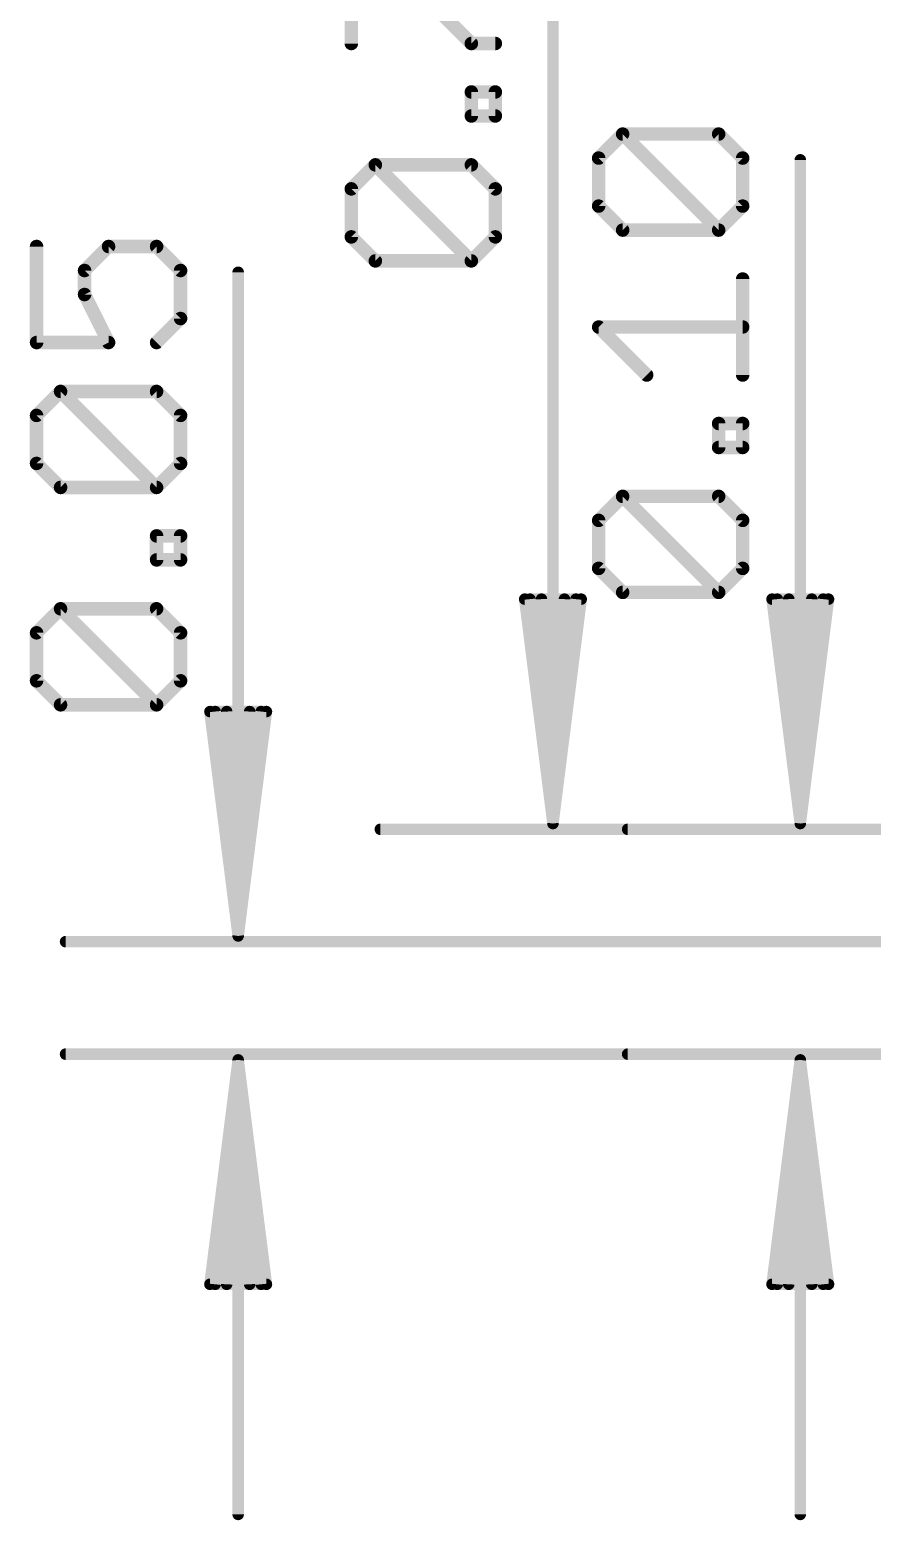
# Model space of a CAD drawing. Extents: x -9.8 to 63.1, y -5.4 to 29.5.
# Drawn here: x -9.85 to -0.33, y -5.27 to 11.57 of the extents above; entities that cross this region are included whole.
import ezdxf

# ---------------------------------------------------------------- set-up
doc = ezdxf.new("R2010")
doc.units = 0
doc.layers.add('47', color=253, linetype='CONTINUOUS')

msp = doc.modelspace()

# ---------------------------------------------------------------- linework, layer by layer
at = {"layer": '47'}
for points, const_width in [([(-3.937, 2.605), (-3.937, 20.128)], 0.13), ([(-6.2147, 11.417), (-6.2147, 12.5017)], 0.1524), ([(-5.9435, 12.5017), (-4.8589, 11.417)], 0.1524), ([(-4.8589, 11.417), (-4.5877, 11.417)], 0.1524), ([(-4.8589, 10.5985), (-4.8589, 10.8696)], 0.1524), ([(-4.8589, 10.8696), (-4.5877, 10.8696)], 0.1524), ([(-4.5877, 10.8696), (-4.5877, 10.5985)], 0.1524), ([(-4.5877, 10.5985), (-4.8589, 10.5985)], 0.1524), ([(-3.4207, 10.1226), (-3.1495, 10.3938)], 0.1524), ([(-3.1495, 10.3938), (-2.0649, 10.3938)], 0.1524), ([(-2.0649, 9.3091), (-3.1495, 10.3938)], 0.1524), ([(-2.0649, 10.3938), (-1.7937, 10.1226)], 0.1524), ([(-6.2147, 9.7748), (-5.9435, 10.046)], 0.1524), ([(-5.9435, 10.046), (-4.8589, 10.046)], 0.1524), ([(-4.8589, 8.9613), (-5.9435, 10.046)], 0.1524), ([(-4.8589, 10.046), (-4.5877, 9.7748)], 0.1524), ([(-3.4207, 9.5803), (-3.4207, 10.1226)], 0.1524), ([(-1.7937, 10.1226), (-1.7937, 9.5803)], 0.1524), ([(-1.143, 2.605), (-1.143, 10.1028)], 0.13), ([(-6.2147, 9.2325), (-6.2147, 9.7748)], 0.1524), ([(-4.5877, 9.7748), (-4.5877, 9.2325)], 0.1524), ([(-3.1495, 9.3091), (-3.4207, 9.5803)], 0.1524), ([(-1.7937, 9.5803), (-2.0649, 9.3091)], 0.1524), ([(-5.9435, 8.9613), (-6.2147, 9.2325)], 0.1524), ([(-4.5877, 9.2325), (-4.8589, 8.9613)], 0.1524), ([(-2.0649, 9.3091), (-3.1495, 9.3091)], 0.1524), ([(-9.7707, 9.1238), (-9.7707, 8.0391)], 0.1524), ([(-9.2284, 8.8526), (-8.9572, 9.1238)], 0.1524), ([(-8.9572, 9.1238), (-8.4149, 9.1238)], 0.1524), ([(-8.4149, 9.1238), (-8.1437, 8.8526)], 0.1524), ([(-9.2284, 8.5814), (-9.2284, 8.8526)], 0.1524), ([(-8.1437, 8.8526), (-8.1437, 8.3103)], 0.1524), ([(-4.8589, 8.9613), (-5.9435, 8.9613)], 0.1524), ([(-7.493, 1.335), (-7.493, 8.8328)], 0.13), ([(-1.7937, 7.6719), (-1.7937, 8.7566)], 0.1524), ([(-8.9572, 8.0391), (-9.2284, 8.5814)], 0.1524), ([(-8.1437, 8.3103), (-8.4149, 8.0391)], 0.1524), ([(-2.8784, 7.6719), (-3.4207, 8.2143)], 0.1524), ([(-3.4207, 8.2143), (-1.7937, 8.2143)], 0.1524), ([(-9.7707, 8.0391), (-8.9572, 8.0391)], 0.1524), ([(-9.7707, 7.2154), (-9.4995, 7.4866)], 0.1524), ([(-9.4995, 7.4866), (-8.4149, 7.4866)], 0.1524), ([(-8.4149, 6.4019), (-9.4995, 7.4866)], 0.1524), ([(-8.4149, 7.4866), (-8.1437, 7.2154)], 0.1524), ([(-9.7707, 6.6731), (-9.7707, 7.2154)], 0.1524), ([(-8.1437, 7.2154), (-8.1437, 6.6731)], 0.1524), ([(-2.0649, 6.8534), (-2.0649, 7.1245)], 0.1524), ([(-2.0649, 7.1245), (-1.7937, 7.1245)], 0.1524), ([(-1.7937, 7.1245), (-1.7937, 6.8534)], 0.1524), ([(-1.7937, 6.8534), (-2.0649, 6.8534)], 0.1524), ([(-9.4995, 6.4019), (-9.7707, 6.6731)], 0.1524), ([(-8.1437, 6.6731), (-8.4149, 6.4019)], 0.1524), ([(-8.4149, 6.4019), (-9.4995, 6.4019)], 0.1524), ([(-3.4207, 6.0297), (-3.1495, 6.3009)], 0.1524), ([(-3.1495, 6.3009), (-2.0649, 6.3009)], 0.1524), ([(-2.0649, 5.2162), (-3.1495, 6.3009)], 0.1524), ([(-2.0649, 6.3009), (-1.7937, 6.0297)], 0.1524), ([(-3.4207, 5.4874), (-3.4207, 6.0297)], 0.1524), ([(-1.7937, 6.0297), (-1.7937, 5.4874)], 0.1524), ([(-8.4149, 5.5834), (-8.4149, 5.8545)], 0.1524), ([(-8.4149, 5.8545), (-8.1437, 5.8545)], 0.1524), ([(-8.1437, 5.8545), (-8.1437, 5.5834)], 0.1524), ([(-8.1437, 5.5834), (-8.4149, 5.5834)], 0.1524), ([(-3.1495, 5.2162), (-3.4207, 5.4874)], 0.1524), ([(-1.7937, 5.4874), (-2.0649, 5.2162)], 0.1524), ([(-2.0649, 5.2162), (-3.1495, 5.2162)], 0.1524), ([(-9.7707, 4.7597), (-9.4995, 5.0309)], 0.1524), ([(-9.4995, 5.0309), (-8.4149, 5.0309)], 0.1524), ([(-8.4149, 3.9462), (-9.4995, 5.0309)], 0.1524), ([(-8.4149, 5.0309), (-8.1437, 4.7597)], 0.1524), ([(-3.937, 2.605), (-4.2562, 5.14)], 0.13), ([(-4.2562, 5.14), (-3.6178, 5.14)], 0.13), ([(-3.937, 2.605), (-4.197, 5.14)], 0.13), ([(-3.937, 2.605), (-4.067, 5.14)], 0.13), ([(-3.6178, 5.14), (-3.937, 2.605)], 0.13), ([(-3.807, 5.14), (-3.937, 2.605)], 0.13), ([(-3.677, 5.14), (-3.937, 2.605)], 0.13), ([(-1.143, 2.605), (-1.4622, 5.14)], 0.13), ([(-1.4622, 5.14), (-0.8238, 5.14)], 0.13), ([(-1.143, 2.605), (-1.403, 5.14)], 0.13), ([(-1.143, 2.605), (-1.273, 5.14)], 0.13), ([(-0.8238, 5.14), (-1.143, 2.605)], 0.13), ([(-1.013, 5.14), (-1.143, 2.605)], 0.13), ([(-0.883, 5.14), (-1.143, 2.605)], 0.13), ([(-9.7707, 4.2174), (-9.7707, 4.7597)], 0.1524), ([(-8.1437, 4.7597), (-8.1437, 4.2174)], 0.1524), ([(-9.4995, 3.9462), (-9.7707, 4.2174)], 0.1524), ([(-8.1437, 4.2174), (-8.4149, 3.9462)], 0.1524), ([(-8.4149, 3.9462), (-9.4995, 3.9462)], 0.1524), ([(-7.493, 1.335), (-7.8122, 3.87)], 0.13), ([(-7.8122, 3.87), (-7.1738, 3.87)], 0.13), ([(-7.493, 1.335), (-7.753, 3.87)], 0.13), ([(-7.493, 1.335), (-7.623, 3.87)], 0.13), ([(-7.1738, 3.87), (-7.493, 1.335)], 0.13), ([(-7.363, 3.87), (-7.493, 1.335)], 0.13), ([(-7.233, 3.87), (-7.493, 1.335)], 0.13), ([(2.413, 2.54), (-5.887, 2.54)], 0.13), ([(2.54, 2.54), (-3.093, 2.54)], 0.13), ([(24.13, 1.27), (-9.443, 1.27)], 0.13), ([(24.13, 0), (-9.443, 0)], 0.13), ([(-7.493, -0.065), (-7.8122, -2.6)], 0.13), ([(-7.493, -0.065), (-7.753, -2.6)], 0.13), ([(-7.493, -0.065), (-7.623, -2.6)], 0.13), ([(-7.493, -0.065), (-7.493, -5.2)], 0.13), ([(-7.1738, -2.6), (-7.493, -0.065)], 0.13), ([(-7.363, -2.6), (-7.493, -0.065)], 0.13), ([(-7.233, -2.6), (-7.493, -0.065)], 0.13), ([(2.54, 0), (-3.093, 0)], 0.13), ([(-1.143, -0.065), (-1.4622, -2.6)], 0.13), ([(-1.143, -0.065), (-1.403, -2.6)], 0.13), ([(-1.143, -0.065), (-1.273, -2.6)], 0.13), ([(-1.143, -0.065), (-1.143, -5.2)], 0.13), ([(-0.8238, -2.6), (-1.143, -0.065)], 0.13), ([(-1.013, -2.6), (-1.143, -0.065)], 0.13), ([(-0.883, -2.6), (-1.143, -0.065)], 0.13), ([(-7.8122, -2.6), (-7.1738, -2.6)], 0.13), ([(-1.4622, -2.6), (-0.8238, -2.6)], 0.13)]:
    msp.add_lwpolyline(points, dxfattribs=dict(at, const_width=const_width))
for points, const_width in [([(-6.2528, 11.417, 1), (-6.1766, 11.417)], 0.0762), ([(-4.8589, 11.4551, 1), (-4.8589, 11.3789)], 0.0762), ([(-4.8858, 11.3901, 1), (-4.8319, 11.444)], 0.0762), ([(-4.5877, 11.3789, 1), (-4.5877, 11.4551)], 0.0762), ([(-4.8208, 10.8696, 1), (-4.897, 10.8696)], 0.0762), ([(-4.8589, 10.9077, 1), (-4.8589, 10.8315)], 0.0762), ([(-4.5496, 10.8696, 1), (-4.6258, 10.8696)], 0.0762), ([(-4.5877, 10.8315, 1), (-4.5877, 10.9077)], 0.0762), ([(-4.8589, 10.6366, 1), (-4.8589, 10.5604)], 0.0762), ([(-4.897, 10.5985, 1), (-4.8208, 10.5985)], 0.0762), ([(-4.6258, 10.5985, 1), (-4.5496, 10.5985)], 0.0762), ([(-4.5877, 10.5604, 1), (-4.5877, 10.6366)], 0.0762), ([(-3.1226, 10.4207, 1), (-3.1765, 10.3668)], 0.0762), ([(-3.1495, 10.4319, 1), (-3.1495, 10.3557)], 0.0762), ([(-3.1226, 10.3668, 1), (-3.1765, 10.4207)], 0.0762), ([(-2.0379, 10.4207, 1), (-2.0918, 10.3668)], 0.0762), ([(-2.0649, 10.3557, 1), (-2.0649, 10.4319)], 0.0762), ([(-5.9166, 10.0729, 1), (-5.9705, 10.019)], 0.0762), ([(-5.9435, 10.0841, 1), (-5.9435, 10.0079)], 0.0762), ([(-5.9166, 10.019, 1), (-5.9705, 10.0729)], 0.0762), ([(-4.8319, 10.0729, 1), (-4.8858, 10.019)], 0.0762), ([(-4.8589, 10.0079, 1), (-4.8589, 10.0841)], 0.0762), ([(-3.3826, 10.1226, 1), (-3.4588, 10.1226)], 0.0762), ([(-3.4476, 10.1495, 1), (-3.3937, 10.0956)], 0.0762), ([(-1.7556, 10.1226, 1), (-1.8318, 10.1226)], 0.0762), ([(-1.8206, 10.0956, 1), (-1.7668, 10.1495)], 0.0762), ([(-1.1105, 10.1028, 1), (-1.1755, 10.1028)], 0.065), ([(-6.1766, 9.7748, 1), (-6.2528, 9.7748)], 0.0762), ([(-6.2416, 9.8017, 1), (-6.1877, 9.7479)], 0.0762), ([(-4.5496, 9.7748, 1), (-4.6258, 9.7748)], 0.0762), ([(-4.6146, 9.7479, 1), (-4.5608, 9.8017)], 0.0762), ([(-3.3937, 9.6072, 1), (-3.4476, 9.5533)], 0.0762), ([(-3.4588, 9.5803, 1), (-3.3826, 9.5803)], 0.0762), ([(-1.8318, 9.5803, 1), (-1.7556, 9.5803)], 0.0762), ([(-1.7668, 9.5533, 1), (-1.8206, 9.6072)], 0.0762), ([(-6.1877, 9.2594, 1), (-6.2416, 9.2055)], 0.0762), ([(-6.2528, 9.2325, 1), (-6.1766, 9.2325)], 0.0762), ([(-4.6258, 9.2325, 1), (-4.5496, 9.2325)], 0.0762), ([(-4.5608, 9.2055, 1), (-4.6146, 9.2594)], 0.0762), ([(-3.1495, 9.3472, 1), (-3.1495, 9.271)], 0.0762), ([(-3.1765, 9.2821, 1), (-3.1226, 9.336)], 0.0762), ([(-2.0918, 9.336, 1), (-2.0379, 9.2821)], 0.0762), ([(-2.0918, 9.2821, 1), (-2.0379, 9.336)], 0.0762), ([(-2.0649, 9.271, 1), (-2.0649, 9.3472)], 0.0762), ([(-9.7326, 9.1238, 1), (-9.8088, 9.1238)], 0.0762), ([(-8.9572, 9.1619, 1), (-8.9572, 9.0857)], 0.0762), ([(-8.9303, 9.0968, 1), (-8.9841, 9.1507)], 0.0762), ([(-8.3879, 9.1507, 1), (-8.4418, 9.0968)], 0.0762), ([(-8.4149, 9.0857, 1), (-8.4149, 9.1619)], 0.0762), ([(-9.1903, 8.8526, 1), (-9.2665, 8.8526)], 0.0762), ([(-8.1056, 8.8526, 1), (-8.1818, 8.8526)], 0.0762), ([(-5.9435, 8.9994, 1), (-5.9435, 8.9232)], 0.0762), ([(-5.9705, 8.9344, 1), (-5.9166, 8.9883)], 0.0762), ([(-4.8858, 8.9883, 1), (-4.8319, 8.9344)], 0.0762), ([(-4.8858, 8.9344, 1), (-4.8319, 8.9883)], 0.0762), ([(-4.8589, 8.9232, 1), (-4.8589, 8.9994)], 0.0762), ([(-9.2553, 8.8795, 1), (-9.2014, 8.8256)], 0.0762), ([(-8.1706, 8.8256, 1), (-8.1168, 8.8795)], 0.0762), ([(-7.4605, 8.8328, 1), (-7.5255, 8.8328)], 0.065), ([(-1.7556, 8.7566, 1), (-1.8318, 8.7566)], 0.0762), ([(-9.2665, 8.5814, 1), (-9.1903, 8.5814)], 0.0762), ([(-9.1943, 8.5985, 1), (-9.2624, 8.5644)], 0.0762), ([(-8.1818, 8.3103, 1), (-8.1056, 8.3103)], 0.0762), ([(-8.1168, 8.2833, 1), (-8.1706, 8.3372)], 0.0762), ([(-3.3937, 8.2412, 1), (-3.4476, 8.1873)], 0.0762), ([(-3.4207, 8.2524, 1), (-3.4207, 8.1762)], 0.0762), ([(-1.7937, 8.1762, 1), (-1.7937, 8.2524)], 0.0762), ([(-9.7707, 8.0772, 1), (-9.7707, 8.001)], 0.0762), ([(-8.9913, 8.0221, 1), (-8.9231, 8.0561)], 0.0762), ([(-8.9572, 8.001, 1), (-8.9572, 8.0772)], 0.0762), ([(-8.4418, 8.066, 1), (-8.3879, 8.0121)], 0.0762), ([(-9.8088, 8.0391, 1), (-9.7326, 8.0391)], 0.0762), ([(-2.9053, 7.645, 1), (-2.8514, 7.6989)], 0.0762), ([(-1.8318, 7.6719, 1), (-1.7556, 7.6719)], 0.0762), ([(-9.4995, 7.5247, 1), (-9.4995, 7.4485)], 0.0762), ([(-9.4726, 7.5135, 1), (-9.5265, 7.4597)], 0.0762), ([(-9.4726, 7.4597, 1), (-9.5265, 7.5135)], 0.0762), ([(-8.3879, 7.5135, 1), (-8.4418, 7.4597)], 0.0762), ([(-8.4149, 7.4485, 1), (-8.4149, 7.5247)], 0.0762), ([(-9.7326, 7.2154, 1), (-9.8088, 7.2154)], 0.0762), ([(-9.7976, 7.2424, 1), (-9.7437, 7.1885)], 0.0762), ([(-8.1056, 7.2154, 1), (-8.1818, 7.2154)], 0.0762), ([(-8.1706, 7.1885, 1), (-8.1168, 7.2424)], 0.0762), ([(-2.0268, 7.1245, 1), (-2.103, 7.1245)], 0.0762), ([(-2.0649, 7.1626, 1), (-2.0649, 7.0864)], 0.0762), ([(-1.7556, 7.1245, 1), (-1.8318, 7.1245)], 0.0762), ([(-1.7937, 7.0864, 1), (-1.7937, 7.1626)], 0.0762), ([(-2.0649, 6.8915, 1), (-2.0649, 6.8153)], 0.0762), ([(-1.7937, 6.8153, 1), (-1.7937, 6.8915)], 0.0762), ([(-9.7437, 6.7, 1), (-9.7976, 6.6462)], 0.0762), ([(-8.1168, 6.6462, 1), (-8.1706, 6.7)], 0.0762), ([(-2.103, 6.8534, 1), (-2.0268, 6.8534)], 0.0762), ([(-1.8318, 6.8534, 1), (-1.7556, 6.8534)], 0.0762), ([(-9.8088, 6.6731, 1), (-9.7326, 6.6731)], 0.0762), ([(-8.1818, 6.6731, 1), (-8.1056, 6.6731)], 0.0762), ([(-9.4995, 6.44, 1), (-9.4995, 6.3638)], 0.0762), ([(-9.5265, 6.375, 1), (-9.4726, 6.4289)], 0.0762), ([(-8.4418, 6.4289, 1), (-8.3879, 6.375)], 0.0762), ([(-8.4418, 6.375, 1), (-8.3879, 6.4289)], 0.0762), ([(-8.4149, 6.3638, 1), (-8.4149, 6.44)], 0.0762), ([(-3.1226, 6.3278, 1), (-3.1765, 6.2739)], 0.0762), ([(-3.1495, 6.339, 1), (-3.1495, 6.2628)], 0.0762), ([(-3.1226, 6.2739, 1), (-3.1765, 6.3278)], 0.0762), ([(-2.0379, 6.3278, 1), (-2.0918, 6.2739)], 0.0762), ([(-2.0649, 6.2628, 1), (-2.0649, 6.339)], 0.0762), ([(-3.3826, 6.0297, 1), (-3.4588, 6.0297)], 0.0762), ([(-3.4476, 6.0566, 1), (-3.3937, 6.0028)], 0.0762), ([(-1.7556, 6.0297, 1), (-1.8318, 6.0297)], 0.0762), ([(-1.8206, 6.0028, 1), (-1.7668, 6.0566)], 0.0762), ([(-8.3768, 5.8545, 1), (-8.453, 5.8545)], 0.0762), ([(-8.4149, 5.8926, 1), (-8.4149, 5.8164)], 0.0762), ([(-8.1056, 5.8545, 1), (-8.1818, 5.8545)], 0.0762), ([(-8.1437, 5.8164, 1), (-8.1437, 5.8926)], 0.0762), ([(-8.4149, 5.6215, 1), (-8.4149, 5.5453)], 0.0762), ([(-8.453, 5.5834, 1), (-8.3768, 5.5834)], 0.0762), ([(-8.1818, 5.5834, 1), (-8.1056, 5.5834)], 0.0762), ([(-8.1437, 5.5453, 1), (-8.1437, 5.6215)], 0.0762), ([(-3.3937, 5.5143, 1), (-3.4476, 5.4604)], 0.0762), ([(-1.7668, 5.4604, 1), (-1.8206, 5.5143)], 0.0762), ([(-3.4588, 5.4874, 1), (-3.3826, 5.4874)], 0.0762), ([(-1.8318, 5.4874, 1), (-1.7556, 5.4874)], 0.0762), ([(-3.1495, 5.2543, 1), (-3.1495, 5.1781)], 0.0762), ([(-3.1765, 5.1893, 1), (-3.1226, 5.2431)], 0.0762), ([(-2.0918, 5.2431, 1), (-2.0379, 5.1893)], 0.0762), ([(-2.0918, 5.1893, 1), (-2.0379, 5.2431)], 0.0762), ([(-2.0649, 5.1781, 1), (-2.0649, 5.2543)], 0.0762), ([(-9.4726, 5.0578, 1), (-9.5265, 5.0039)], 0.0762), ([(-9.4995, 5.069, 1), (-9.4995, 4.9928)], 0.0762), ([(-9.4726, 5.0039, 1), (-9.5265, 5.0578)], 0.0762), ([(-8.3879, 5.0578, 1), (-8.4418, 5.0039)], 0.0762), ([(-8.4149, 4.9928, 1), (-8.4149, 5.069)], 0.0762), ([(-4.224, 5.1441, 1), (-4.2885, 5.1359)], 0.065), ([(-4.2562, 5.1725, 1), (-4.2562, 5.1075)], 0.065), ([(-4.1647, 5.1433, 1), (-4.2293, 5.1367)], 0.065), ([(-4.0345, 5.1417, 1), (-4.0995, 5.1383)], 0.065), ([(-3.7745, 5.1383, 1), (-3.8395, 5.1417)], 0.065), ([(-3.6447, 5.1367, 1), (-3.7093, 5.1433)], 0.065), ([(-3.5855, 5.1359, 1), (-3.65, 5.1441)], 0.065), ([(-3.6178, 5.1075, 1), (-3.6178, 5.1725)], 0.065), ([(-1.43, 5.1441, 1), (-1.4945, 5.1359)], 0.065), ([(-1.4622, 5.1725, 1), (-1.4622, 5.1075)], 0.065), ([(-1.3707, 5.1433, 1), (-1.4353, 5.1367)], 0.065), ([(-1.2405, 5.1417, 1), (-1.3055, 5.1383)], 0.065), ([(-0.9805, 5.1383, 1), (-1.0455, 5.1417)], 0.065), ([(-0.8507, 5.1367, 1), (-0.9153, 5.1433)], 0.065), ([(-0.7915, 5.1359, 1), (-0.856, 5.1441)], 0.065), ([(-0.8238, 5.1075, 1), (-0.8238, 5.1725)], 0.065), ([(-9.7326, 4.7597, 1), (-9.8088, 4.7597)], 0.0762), ([(-9.7976, 4.7866, 1), (-9.7437, 4.7328)], 0.0762), ([(-8.1056, 4.7597, 1), (-8.1818, 4.7597)], 0.0762), ([(-8.1706, 4.7328, 1), (-8.1168, 4.7866)], 0.0762), ([(-9.7437, 4.2443, 1), (-9.7976, 4.1904)], 0.0762), ([(-9.8088, 4.2174, 1), (-9.7326, 4.2174)], 0.0762), ([(-8.1818, 4.2174, 1), (-8.1056, 4.2174)], 0.0762), ([(-8.1168, 4.1904, 1), (-8.1706, 4.2443)], 0.0762), ([(-9.4995, 3.9843, 1), (-9.4995, 3.9081)], 0.0762), ([(-9.5265, 3.9193, 1), (-9.4726, 3.9731)], 0.0762), ([(-8.4418, 3.9731, 1), (-8.3879, 3.9193)], 0.0762), ([(-8.4418, 3.9193, 1), (-8.3879, 3.9731)], 0.0762), ([(-8.4149, 3.9081, 1), (-8.4149, 3.9843)], 0.0762), ([(-7.78, 3.8741, 1), (-7.8445, 3.8659)], 0.065), ([(-7.8122, 3.9025, 1), (-7.8122, 3.8375)], 0.065), ([(-7.7207, 3.8733, 1), (-7.7853, 3.8667)], 0.065), ([(-7.5905, 3.8717, 1), (-7.6555, 3.8683)], 0.065), ([(-7.3305, 3.8683, 1), (-7.3955, 3.8717)], 0.065), ([(-7.2007, 3.8667, 1), (-7.2653, 3.8733)], 0.065), ([(-7.1415, 3.8659, 1), (-7.206, 3.8741)], 0.065), ([(-7.1738, 3.8375, 1), (-7.1738, 3.9025)], 0.065), ([(-5.887, 2.5725, 1), (-5.887, 2.5075)], 0.065), ([(-3.9692, 2.6091, 1), (-3.9048, 2.6009)], 0.065), ([(-3.9693, 2.6083, 1), (-3.9047, 2.6017)], 0.065), ([(-3.9695, 2.6033, 1), (-3.9045, 2.6067)], 0.065), ([(-3.9695, 2.6067, 1), (-3.9045, 2.6033)], 0.065), ([(-3.9695, 2.605, 1), (-3.9045, 2.605)], 0.065), ([(-3.9693, 2.6017, 1), (-3.9047, 2.6083)], 0.065), ([(-3.9692, 2.6009, 1), (-3.9048, 2.6091)], 0.065), ([(-3.093, 2.5725, 1), (-3.093, 2.5075)], 0.065), ([(-1.1752, 2.6091, 1), (-1.1108, 2.6009)], 0.065), ([(-1.1753, 2.6083, 1), (-1.1107, 2.6017)], 0.065), ([(-1.1755, 2.6033, 1), (-1.1105, 2.6067)], 0.065), ([(-1.1755, 2.6067, 1), (-1.1105, 2.6033)], 0.065), ([(-1.1755, 2.605, 1), (-1.1105, 2.605)], 0.065), ([(-1.1753, 2.6017, 1), (-1.1107, 2.6083)], 0.065), ([(-1.1752, 2.6009, 1), (-1.1108, 2.6091)], 0.065), ([(-7.5252, 1.3391, 1), (-7.4608, 1.3309)], 0.065), ([(-7.5253, 1.3383, 1), (-7.4607, 1.3317)], 0.065), ([(-7.5255, 1.3333, 1), (-7.4605, 1.3367)], 0.065), ([(-7.5255, 1.3367, 1), (-7.4605, 1.3333)], 0.065), ([(-7.5255, 1.335, 1), (-7.4605, 1.335)], 0.065), ([(-7.5253, 1.3317, 1), (-7.4607, 1.3383)], 0.065), ([(-7.5252, 1.3309, 1), (-7.4608, 1.3391)], 0.065), ([(-9.443, 1.3025, 1), (-9.443, 1.2375)], 0.065), ([(-9.443, 0.0325, 1), (-9.443, -0.0325)], 0.065), ([(-7.4605, -0.065, 1), (-7.5255, -0.065)], 0.065), ([(-7.4605, -0.0667, 1), (-7.5255, -0.0633)], 0.065), ([(-7.4605, -0.0633, 1), (-7.5255, -0.0667)], 0.065), ([(-3.093, 0.0325, 1), (-3.093, -0.0325)], 0.065), ([(-1.1105, -0.0667, 1), (-1.1755, -0.0633)], 0.065), ([(-1.1105, -0.0633, 1), (-1.1755, -0.0667)], 0.065), ([(-7.4608, -0.0609, 1), (-7.5252, -0.0691)], 0.065), ([(-7.4607, -0.0617, 1), (-7.5253, -0.0683)], 0.065), ([(-7.4607, -0.0683, 1), (-7.5253, -0.0617)], 0.065), ([(-7.4608, -0.0691, 1), (-7.5252, -0.0609)], 0.065), ([(-1.1105, -0.065, 1), (-1.1755, -0.065)], 0.065), ([(-1.1108, -0.0609, 1), (-1.1752, -0.0691)], 0.065), ([(-1.1107, -0.0617, 1), (-1.1753, -0.0683)], 0.065), ([(-1.1107, -0.0683, 1), (-1.1753, -0.0617)], 0.065), ([(-1.1108, -0.0691, 1), (-1.1752, -0.0609)], 0.065), ([(-7.8445, -2.5959, 1), (-7.78, -2.6041)], 0.065), ([(-7.8122, -2.5675, 1), (-7.8122, -2.6325)], 0.065), ([(-7.7853, -2.5967, 1), (-7.7207, -2.6033)], 0.065), ([(-7.6555, -2.5983, 1), (-7.5905, -2.6017)], 0.065), ([(-7.3955, -2.6017, 1), (-7.3305, -2.5983)], 0.065), ([(-7.2653, -2.6033, 1), (-7.2007, -2.5967)], 0.065), ([(-7.206, -2.6041, 1), (-7.1415, -2.5959)], 0.065), ([(-7.1738, -2.6325, 1), (-7.1738, -2.5675)], 0.065), ([(-1.4945, -2.5959, 1), (-1.43, -2.6041)], 0.065), ([(-1.4622, -2.5675, 1), (-1.4622, -2.6325)], 0.065), ([(-1.4353, -2.5967, 1), (-1.3707, -2.6033)], 0.065), ([(-1.3055, -2.5983, 1), (-1.2405, -2.6017)], 0.065), ([(-1.0455, -2.6017, 1), (-0.9805, -2.5983)], 0.065), ([(-0.9153, -2.6033, 1), (-0.8507, -2.5967)], 0.065), ([(-0.856, -2.6041, 1), (-0.7915, -2.5959)], 0.065), ([(-0.8238, -2.6325, 1), (-0.8238, -2.5675)], 0.065), ([(-7.5255, -5.2, 1), (-7.4605, -5.2)], 0.065), ([(-1.1755, -5.2, 1), (-1.1105, -5.2)], 0.065)]:
    msp.add_lwpolyline(points, format="xyb", dxfattribs=dict(at, const_width=const_width))

doc.saveas('drawing.dxf')
